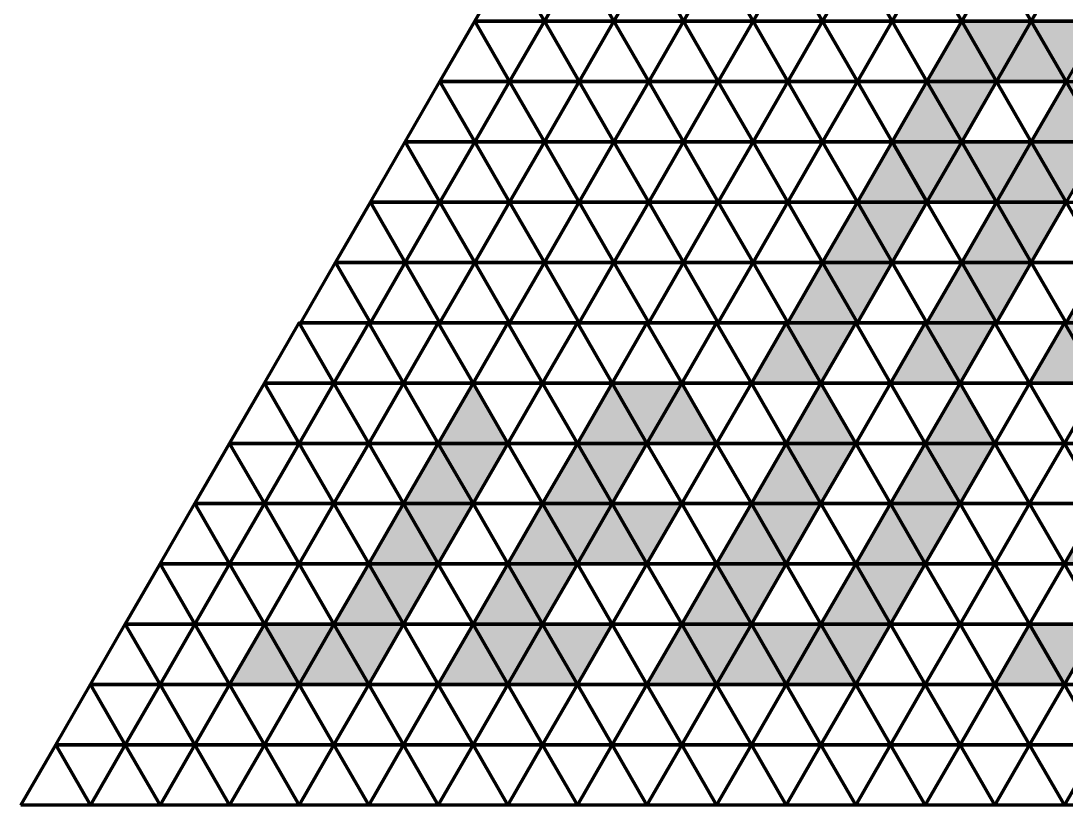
# Model space of a CAD drawing. Header units: inches. Extents: x 18 to 882, y -1167 to -33.
# Drawn here: x 17.8 to 290.2, y -1166.6 to -962.3 of the extents above; entities that cross this region are included whole.
import ezdxf

# ---------------------------------------------------------------- set-up
doc = ezdxf.new("R2010")
doc.units = ezdxf.units.IN
doc.header["$MEASUREMENT"] = 0
doc.layers.add('Layer 1', color=7, linetype='Continuous')

# ---------------------------------------------------------------- blocks, each defined once
blk = doc.blocks.new('block 3')
at = {"layer": 'Layer 1', "true_color": 0xa7a9ab}
h = blk.add_hatch(color=253, dxfattribs=at)
h.dxf.hatch_style = 2
h.paths.add_polyline_path([(253.83, -978.21), (262.9, -962.51), (271.97, -978.21)])
h = blk.add_hatch(color=253, dxfattribs=at)
h.dxf.hatch_style = 2
h.paths.add_polyline_path([(281.03, -962.5), (271.97, -978.2), (262.9, -962.5)])
h = blk.add_hatch(color=253, dxfattribs=at)
h.dxf.hatch_style = 2
h.paths.add_polyline_path([(272, -978.04), (281.06, -962.33), (290.13, -978.04)])
h = blk.add_hatch(color=253, dxfattribs=at)
h.dxf.hatch_style = 2
h.paths.add_polyline_path([(299.21, -962.33), (290.14, -978.04), (281.07, -962.33)])
h = blk.add_hatch(color=253, dxfattribs=at)
h.dxf.hatch_style = 2
h.paths.add_polyline_path([(290.22, -978.48), (299.29, -962.78), (308.36, -978.48)])
h = blk.add_hatch(color=253, dxfattribs=at)
h.dxf.hatch_style = 2
h.paths.add_polyline_path([(244.67, -993.91), (253.74, -978.21), (262.8, -993.91)])
h = blk.add_hatch(color=253, dxfattribs=at)
h.dxf.hatch_style = 2
h.paths.add_polyline_path([(271.87, -978.2), (262.8, -993.9), (253.74, -978.2)])
h = blk.add_hatch(color=253, dxfattribs=at)
h.dxf.hatch_style = 2
h.paths.add_polyline_path([(281.06, -993.83), (290.13, -978.12), (299.19, -993.83)])
h = blk.add_hatch(color=253, dxfattribs=at)
h.dxf.hatch_style = 2
h.paths.add_polyline_path([(308.26, -978.47), (299.19, -994.17), (290.13, -978.47)])
h = blk.add_hatch(color=253, dxfattribs=at)
h.dxf.hatch_style = 2
h.paths.add_polyline_path([(236.18, -1009.37), (245.25, -993.66), (254.31, -1009.37)])
h = blk.add_hatch(color=253, dxfattribs=at)
h.dxf.hatch_style = 2
h.paths.add_polyline_path([(263.03, -994.01), (253.96, -1009.71), (244.89, -994.01)])
h = blk.add_hatch(color=253, dxfattribs=at)
h.dxf.hatch_style = 2
h.paths.add_polyline_path([(253.85, -1009.64), (262.92, -993.94), (271.99, -1009.64)])
h = blk.add_hatch(color=253, dxfattribs=at)
h.dxf.hatch_style = 2
h.paths.add_polyline_path([(281.42, -993.94), (272.35, -1009.64), (263.28, -993.94)])
h = blk.add_hatch(color=253, dxfattribs=at)
h.dxf.hatch_style = 2
h.paths.add_polyline_path([(272.22, -1009.64), (281.29, -993.94), (290.35, -1009.64)])
h = blk.add_hatch(color=253, dxfattribs=at)
h.dxf.hatch_style = 2
h.paths.add_polyline_path([(299.07, -993.93), (290, -1009.63), (280.93, -993.93)])
h = blk.add_hatch(color=253, dxfattribs=at)
h.dxf.hatch_style = 2
h.paths.add_polyline_path([(227.02, -1025.07), (236.08, -1009.36), (245.15, -1025.07)])
h = blk.add_hatch(color=253, dxfattribs=at)
h.dxf.hatch_style = 2
h.paths.add_polyline_path([(254.22, -1009.35), (245.15, -1025.06), (236.08, -1009.35)])
h = blk.add_hatch(color=253, dxfattribs=at)
h.dxf.hatch_style = 2
h.paths.add_polyline_path([(263.06, -1025.34), (272.12, -1009.63), (281.19, -1025.34)])
h = blk.add_hatch(color=253, dxfattribs=at)
h.dxf.hatch_style = 2
h.paths.add_polyline_path([(290.26, -1009.62), (281.19, -1025.33), (272.12, -1009.62)])
h = blk.add_hatch(color=253, dxfattribs=at)
h.dxf.hatch_style = 2
h.paths.add_polyline_path([(217.47, -1040.86), (226.54, -1025.15), (235.6, -1040.86)])
h = blk.add_hatch(color=253, dxfattribs=at)
h.dxf.hatch_style = 2
h.paths.add_polyline_path([(244.68, -1025.15), (235.61, -1040.85), (226.55, -1025.15)])
h = blk.add_hatch(color=253, dxfattribs=at)
h.dxf.hatch_style = 2
h.paths.add_polyline_path([(253.87, -1041.13), (262.94, -1025.42), (272.01, -1041.13)])
h = blk.add_hatch(color=253, dxfattribs=at)
h.dxf.hatch_style = 2
h.paths.add_polyline_path([(281.07, -1025.42), (272, -1041.13), (262.94, -1025.42)])
h = blk.add_hatch(color=253, dxfattribs=at)
h.dxf.hatch_style = 2
h.paths.add_polyline_path([(290.02, -1041.04), (299.08, -1025.34), (308.15, -1041.04)])
h = blk.add_hatch(color=253, dxfattribs=at)
h.dxf.hatch_style = 2
h.paths.add_polyline_path([(208.19, -1056.52), (217.26, -1040.82), (226.32, -1056.52)])
h = blk.add_hatch(color=253, dxfattribs=at)
h.dxf.hatch_style = 2
h.paths.add_polyline_path([(235.4, -1040.82), (226.33, -1056.52), (217.27, -1040.82)])
h = blk.add_hatch(color=253, dxfattribs=at)
h.dxf.hatch_style = 2
h.paths.add_polyline_path([(244.59, -1056.8), (253.66, -1041.09), (262.73, -1056.8)])
h = blk.add_hatch(color=253, dxfattribs=at)
h.dxf.hatch_style = 2
h.paths.add_polyline_path([(271.79, -1041.09), (262.73, -1056.8), (253.66, -1041.09)])
h = blk.add_hatch(color=253, dxfattribs=at)
h.dxf.hatch_style = 2
h.paths.add_polyline_path([(280.74, -1056.71), (289.8, -1041.01), (298.87, -1056.71)])
h = blk.add_hatch(color=253, dxfattribs=at)
h.dxf.hatch_style = 2
h.paths.add_polyline_path([(307.94, -1041), (298.87, -1056.7), (289.8, -1041)])
h = blk.add_hatch(color=253, dxfattribs=at)
h.dxf.hatch_style = 2
h.paths.add_polyline_path([(126.49, -1072.38), (135.56, -1056.68), (144.62, -1072.38)])
h = blk.add_hatch(color=253, dxfattribs=at)
h.dxf.hatch_style = 2
h.paths.add_polyline_path([(162.87, -1072.38), (171.93, -1056.68), (181, -1072.38)])
h = blk.add_hatch(color=253, dxfattribs=at)
h.dxf.hatch_style = 2
h.paths.add_polyline_path([(190.07, -1056.67), (181, -1072.37), (171.93, -1056.67)])
h = blk.add_hatch(color=253, dxfattribs=at)
h.dxf.hatch_style = 2
h.paths.add_polyline_path([(181.24, -1072.38), (190.31, -1056.67), (199.38, -1072.38)])
h = blk.add_hatch(color=253, dxfattribs=at)
h.dxf.hatch_style = 2
h.paths.add_polyline_path([(217.17, -1072.37), (226.24, -1056.67), (235.31, -1072.37)])
h = blk.add_hatch(color=253, dxfattribs=at)
h.dxf.hatch_style = 2
h.paths.add_polyline_path([(253.43, -1072.37), (262.5, -1056.67), (271.57, -1072.37)])
h = blk.add_hatch(color=253, dxfattribs=at)
h.dxf.hatch_style = 2
h.paths.add_polyline_path([(117.68, -1088.08), (126.75, -1072.37), (135.81, -1088.08)])
h = blk.add_hatch(color=253, dxfattribs=at)
h.dxf.hatch_style = 2
h.paths.add_polyline_path([(144.88, -1072.37), (135.81, -1088.07), (126.75, -1072.37)])
h = blk.add_hatch(color=253, dxfattribs=at)
h.dxf.hatch_style = 2
h.paths.add_polyline_path([(153.8, -1088.09), (162.87, -1072.39), (171.93, -1088.09)])
h = blk.add_hatch(color=253, dxfattribs=at)
h.dxf.hatch_style = 2
h.paths.add_polyline_path([(181, -1072.02), (171.93, -1087.73), (162.87, -1072.02)])
h = blk.add_hatch(color=253, dxfattribs=at)
h.dxf.hatch_style = 2
h.paths.add_polyline_path([(208.11, -1088.08), (217.17, -1072.38), (226.24, -1088.08)])
h = blk.add_hatch(color=253, dxfattribs=at)
h.dxf.hatch_style = 2
h.paths.add_polyline_path([(235.31, -1072.37), (226.24, -1088.07), (217.17, -1072.37)])
h = blk.add_hatch(color=253, dxfattribs=at)
h.dxf.hatch_style = 2
h.paths.add_polyline_path([(244.36, -1088.08), (253.43, -1072.38), (262.5, -1088.08)])
h = blk.add_hatch(color=253, dxfattribs=at)
h.dxf.hatch_style = 2
h.paths.add_polyline_path([(271.57, -1072.37), (262.5, -1088.07), (253.43, -1072.37)])
h = blk.add_hatch(color=253, dxfattribs=at)
h.dxf.hatch_style = 2
h.paths.add_polyline_path([(108.26, -1103.78), (117.33, -1088.08), (126.39, -1103.78)])
h = blk.add_hatch(color=253, dxfattribs=at)
h.dxf.hatch_style = 2
h.paths.add_polyline_path([(135.81, -1088.07), (126.75, -1103.77), (117.68, -1088.07)])
h = blk.add_hatch(color=253, dxfattribs=at)
h.dxf.hatch_style = 2
h.paths.add_polyline_path([(144.73, -1103.81), (153.8, -1088.1), (162.87, -1103.81)])
h = blk.add_hatch(color=253, dxfattribs=at)
h.dxf.hatch_style = 2
h.paths.add_polyline_path([(171.93, -1088.09), (162.87, -1103.79), (153.8, -1088.09)])
h = blk.add_hatch(color=253, dxfattribs=at)
h.dxf.hatch_style = 2
h.paths.add_polyline_path([(162.87, -1103.8), (171.93, -1088.1), (181, -1103.8)])
h = blk.add_hatch(color=253, dxfattribs=at)
h.dxf.hatch_style = 2
h.paths.add_polyline_path([(190.07, -1088.09), (181, -1103.79), (171.93, -1088.09)])
h = blk.add_hatch(color=253, dxfattribs=at)
h.dxf.hatch_style = 2
h.paths.add_polyline_path([(199.04, -1103.8), (208.11, -1088.09), (217.17, -1103.8)])
h = blk.add_hatch(color=253, dxfattribs=at)
h.dxf.hatch_style = 2
h.paths.add_polyline_path([(226.24, -1088.08), (217.17, -1103.78), (208.11, -1088.08)])
h = blk.add_hatch(color=253, dxfattribs=at)
h.dxf.hatch_style = 2
h.paths.add_polyline_path([(235.3, -1103.8), (244.36, -1088.09), (253.43, -1103.8)])
h = blk.add_hatch(color=253, dxfattribs=at)
h.dxf.hatch_style = 2
h.paths.add_polyline_path([(262.5, -1088.08), (253.43, -1103.78), (244.36, -1088.08)])
h = blk.add_hatch(color=253, dxfattribs=at)
h.dxf.hatch_style = 2
h.paths.add_polyline_path([(289.72, -1103.82), (298.78, -1088.11), (307.85, -1103.82)])
h = blk.add_hatch(color=253, dxfattribs=at)
h.dxf.hatch_style = 2
h.paths.add_polyline_path([(99.29, -1119.49), (108.35, -1103.78), (117.42, -1119.49)])
h = blk.add_hatch(color=253, dxfattribs=at)
h.dxf.hatch_style = 2
h.paths.add_polyline_path([(126.49, -1103.77), (117.42, -1119.48), (108.35, -1103.77)])
h = blk.add_hatch(color=253, dxfattribs=at)
h.dxf.hatch_style = 2
h.paths.add_polyline_path([(135.67, -1119.5), (144.73, -1103.79), (153.8, -1119.5)])
h = blk.add_hatch(color=253, dxfattribs=at)
h.dxf.hatch_style = 2
h.paths.add_polyline_path([(162.87, -1103.78), (153.8, -1119.48), (144.73, -1103.78)])
h = blk.add_hatch(color=253, dxfattribs=at)
h.dxf.hatch_style = 2
h.paths.add_polyline_path([(189.97, -1119.49), (199.04, -1103.78), (208.11, -1119.49)])
h = blk.add_hatch(color=253, dxfattribs=at)
h.dxf.hatch_style = 2
h.paths.add_polyline_path([(217.17, -1103.77), (208.11, -1119.47), (199.04, -1103.77)])
h = blk.add_hatch(color=253, dxfattribs=at)
h.dxf.hatch_style = 2
h.paths.add_polyline_path([(226.23, -1119.49), (235.3, -1103.78), (244.36, -1119.49)])
h = blk.add_hatch(color=253, dxfattribs=at)
h.dxf.hatch_style = 2
h.paths.add_polyline_path([(253.43, -1103.77), (244.36, -1119.47), (235.3, -1103.77)])
h = blk.add_hatch(color=253, dxfattribs=at)
h.dxf.hatch_style = 2
h.paths.add_polyline_path([(72.09, -1135.2), (81.15, -1119.49), (90.22, -1135.2)])
h = blk.add_hatch(color=253, dxfattribs=at)
h.dxf.hatch_style = 2
h.paths.add_polyline_path([(99.29, -1119.48), (90.22, -1135.19), (81.15, -1119.48)])
h = blk.add_hatch(color=253, dxfattribs=at)
h.dxf.hatch_style = 2
h.paths.add_polyline_path([(90.48, -1135.19), (99.54, -1119.49), (108.61, -1135.19)])
h = blk.add_hatch(color=253, dxfattribs=at)
h.dxf.hatch_style = 2
h.paths.add_polyline_path([(117.68, -1119.48), (108.61, -1135.18), (99.54, -1119.48)])
h = blk.add_hatch(color=253, dxfattribs=at)
h.dxf.hatch_style = 2
h.paths.add_polyline_path([(126.84, -1135.19), (135.91, -1119.49), (144.98, -1135.19)])
h = blk.add_hatch(color=253, dxfattribs=at)
h.dxf.hatch_style = 2
h.paths.add_polyline_path([(153.69, -1119.48), (144.62, -1135.18), (135.56, -1119.48)])
h = blk.add_hatch(color=253, dxfattribs=at)
h.dxf.hatch_style = 2
h.paths.add_polyline_path([(144.73, -1135.2), (153.8, -1119.5), (162.87, -1135.2)])
h = blk.add_hatch(color=253, dxfattribs=at)
h.dxf.hatch_style = 2
h.paths.add_polyline_path([(171.93, -1119.49), (162.87, -1135.19), (153.8, -1119.49)])
h = blk.add_hatch(color=253, dxfattribs=at)
h.dxf.hatch_style = 2
h.paths.add_polyline_path([(181.15, -1135.18), (190.21, -1119.48), (199.28, -1135.18)])
h = blk.add_hatch(color=253, dxfattribs=at)
h.dxf.hatch_style = 2
h.paths.add_polyline_path([(207.99, -1119.47), (198.93, -1135.17), (189.86, -1119.47)])
h = blk.add_hatch(color=253, dxfattribs=at)
h.dxf.hatch_style = 2
h.paths.add_polyline_path([(199.39, -1135.19), (208.46, -1119.49), (217.53, -1135.19)])
h = blk.add_hatch(color=253, dxfattribs=at)
h.dxf.hatch_style = 2
h.paths.add_polyline_path([(226.24, -1119.47), (217.17, -1135.18), (208.11, -1119.47)])
h = blk.add_hatch(color=253, dxfattribs=at)
h.dxf.hatch_style = 2
h.paths.add_polyline_path([(217.41, -1135.18), (226.47, -1119.48), (235.54, -1135.18)])
h = blk.add_hatch(color=253, dxfattribs=at)
h.dxf.hatch_style = 2
h.paths.add_polyline_path([(244.25, -1119.47), (235.19, -1135.17), (226.12, -1119.47)])
h = blk.add_hatch(color=253, dxfattribs=at)
h.dxf.hatch_style = 2
h.paths.add_polyline_path([(271.67, -1135.21), (280.73, -1119.5), (289.8, -1135.21)])
h = blk.add_hatch(color=253, dxfattribs=at)
h.dxf.hatch_style = 2
h.paths.add_polyline_path([(298.51, -1119.49), (289.45, -1135.19), (280.38, -1119.49)])
at = {"layer": 'Layer 1', "lineweight": 0}
for points in [[(253.83, -978.21), (262.9, -962.51), (271.97, -978.21), (253.83, -978.21)], [(281.03, -962.5), (271.97, -978.2), (262.9, -962.5), (281.03, -962.5)], [(272, -978.04), (281.06, -962.33), (290.13, -978.04), (272, -978.04)], [(299.21, -962.33), (290.14, -978.04), (281.07, -962.33), (299.21, -962.33)], [(290.22, -978.48), (299.29, -962.78), (308.36, -978.48), (290.22, -978.48)], [(244.67, -993.91), (253.74, -978.21), (262.8, -993.91), (244.67, -993.91)], [(271.87, -978.2), (262.8, -993.9), (253.74, -978.2), (271.87, -978.2)], [(281.06, -993.83), (290.13, -978.12), (299.19, -993.83), (281.06, -993.83)], [(308.26, -978.47), (299.19, -994.17), (290.13, -978.47), (308.26, -978.47)], [(236.18, -1009.37), (245.25, -993.66), (254.31, -1009.37), (236.18, -1009.37)], [(263.03, -994.01), (253.96, -1009.71), (244.89, -994.01), (263.03, -994.01)], [(253.85, -1009.64), (262.92, -993.94), (271.99, -1009.64), (253.85, -1009.64)], [(281.42, -993.94), (272.35, -1009.64), (263.28, -993.94), (281.42, -993.94)], [(272.22, -1009.64), (281.29, -993.94), (290.35, -1009.64), (272.22, -1009.64)], [(299.07, -993.93), (290, -1009.63), (280.93, -993.93), (299.07, -993.93)], [(227.02, -1025.07), (236.08, -1009.36), (245.15, -1025.07), (227.02, -1025.07)], [(254.22, -1009.35), (245.15, -1025.06), (236.08, -1009.35), (254.22, -1009.35)], [(263.06, -1025.34), (272.12, -1009.63), (281.19, -1025.34), (263.06, -1025.34)], [(290.26, -1009.62), (281.19, -1025.33), (272.12, -1009.62), (290.26, -1009.62)], [(217.47, -1040.86), (226.54, -1025.15), (235.6, -1040.86), (217.47, -1040.86)], [(244.68, -1025.15), (235.61, -1040.85), (226.55, -1025.15), (244.68, -1025.15)], [(253.87, -1041.13), (262.94, -1025.42), (272.01, -1041.13), (253.87, -1041.13)], [(281.07, -1025.42), (272, -1041.13), (262.94, -1025.42), (281.07, -1025.42)], [(290.02, -1041.04), (299.08, -1025.34), (308.15, -1041.04), (290.02, -1041.04)], [(208.19, -1056.52), (217.26, -1040.82), (226.32, -1056.52), (208.19, -1056.52)], [(235.4, -1040.82), (226.33, -1056.52), (217.27, -1040.82), (235.4, -1040.82)], [(244.59, -1056.8), (253.66, -1041.09), (262.73, -1056.8), (244.59, -1056.8)], [(271.79, -1041.09), (262.73, -1056.8), (253.66, -1041.09), (271.79, -1041.09)], [(280.74, -1056.71), (289.8, -1041.01), (298.87, -1056.71), (280.74, -1056.71)], [(307.94, -1041), (298.87, -1056.7), (289.8, -1041), (307.94, -1041)], [(126.49, -1072.38), (135.56, -1056.68), (144.62, -1072.38), (126.49, -1072.38)], [(162.87, -1072.38), (171.93, -1056.68), (181, -1072.38), (162.87, -1072.38)], [(190.07, -1056.67), (181, -1072.37), (171.93, -1056.67), (190.07, -1056.67)], [(181.24, -1072.38), (190.31, -1056.67), (199.38, -1072.38), (181.24, -1072.38)], [(217.17, -1072.37), (226.24, -1056.67), (235.31, -1072.37), (217.17, -1072.37)], [(253.43, -1072.37), (262.5, -1056.67), (271.57, -1072.37), (253.43, -1072.37)], [(117.68, -1088.08), (126.75, -1072.37), (135.81, -1088.08), (117.68, -1088.08)], [(144.88, -1072.37), (135.81, -1088.07), (126.75, -1072.37), (144.88, -1072.37)], [(153.8, -1088.09), (162.87, -1072.39), (171.93, -1088.09), (153.8, -1088.09)], [(181, -1072.02), (171.93, -1087.73), (162.87, -1072.02), (181, -1072.02)], [(208.11, -1088.08), (217.17, -1072.38), (226.24, -1088.08), (208.11, -1088.08)], [(235.31, -1072.37), (226.24, -1088.07), (217.17, -1072.37), (235.31, -1072.37)], [(244.36, -1088.08), (253.43, -1072.38), (262.5, -1088.08), (244.36, -1088.08)], [(271.57, -1072.37), (262.5, -1088.07), (253.43, -1072.37), (271.57, -1072.37)], [(108.26, -1103.78), (117.33, -1088.08), (126.39, -1103.78), (108.26, -1103.78)], [(135.81, -1088.07), (126.75, -1103.77), (117.68, -1088.07), (135.81, -1088.07)], [(144.73, -1103.81), (153.8, -1088.1), (162.87, -1103.81), (144.73, -1103.81)], [(171.93, -1088.09), (162.87, -1103.79), (153.8, -1088.09), (171.93, -1088.09)], [(162.87, -1103.8), (171.93, -1088.1), (181, -1103.8), (162.87, -1103.8)], [(190.07, -1088.09), (181, -1103.79), (171.93, -1088.09), (190.07, -1088.09)], [(199.04, -1103.8), (208.11, -1088.09), (217.17, -1103.8), (199.04, -1103.8)], [(226.24, -1088.08), (217.17, -1103.78), (208.11, -1088.08), (226.24, -1088.08)], [(235.3, -1103.8), (244.36, -1088.09), (253.43, -1103.8), (235.3, -1103.8)], [(262.5, -1088.08), (253.43, -1103.78), (244.36, -1088.08), (262.5, -1088.08)], [(289.72, -1103.82), (298.78, -1088.11), (307.85, -1103.82), (289.72, -1103.82)], [(99.29, -1119.49), (108.35, -1103.78), (117.42, -1119.49), (99.29, -1119.49)], [(126.49, -1103.77), (117.42, -1119.48), (108.35, -1103.77), (126.49, -1103.77)], [(135.67, -1119.5), (144.73, -1103.79), (153.8, -1119.5), (135.67, -1119.5)], [(162.87, -1103.78), (153.8, -1119.48), (144.73, -1103.78), (162.87, -1103.78)], [(189.97, -1119.49), (199.04, -1103.78), (208.11, -1119.49), (189.97, -1119.49)], [(217.17, -1103.77), (208.11, -1119.47), (199.04, -1103.77), (217.17, -1103.77)], [(226.23, -1119.49), (235.3, -1103.78), (244.36, -1119.49), (226.23, -1119.49)], [(253.43, -1103.77), (244.36, -1119.47), (235.3, -1103.77), (253.43, -1103.77)], [(72.09, -1135.2), (81.15, -1119.49), (90.22, -1135.2), (72.09, -1135.2)], [(99.29, -1119.48), (90.22, -1135.19), (81.15, -1119.48), (99.29, -1119.48)], [(90.48, -1135.19), (99.54, -1119.49), (108.61, -1135.19), (90.48, -1135.19)], [(117.68, -1119.48), (108.61, -1135.18), (99.54, -1119.48), (117.68, -1119.48)], [(126.84, -1135.19), (135.91, -1119.49), (144.98, -1135.19), (126.84, -1135.19)], [(153.69, -1119.48), (144.62, -1135.18), (135.56, -1119.48), (153.69, -1119.48)], [(144.73, -1135.2), (153.8, -1119.5), (162.87, -1135.2), (144.73, -1135.2)], [(171.93, -1119.49), (162.87, -1135.19), (153.8, -1119.49), (171.93, -1119.49)], [(181.15, -1135.18), (190.21, -1119.48), (199.28, -1135.18), (181.15, -1135.18)], [(207.99, -1119.47), (198.93, -1135.17), (189.86, -1119.47), (207.99, -1119.47)], [(199.39, -1135.19), (208.46, -1119.49), (217.53, -1135.19), (199.39, -1135.19)], [(226.24, -1119.47), (217.17, -1135.18), (208.11, -1119.47), (226.24, -1119.47)], [(217.41, -1135.18), (226.47, -1119.48), (235.54, -1135.18), (217.41, -1135.18)], [(244.25, -1119.47), (235.19, -1135.17), (226.12, -1119.47), (244.25, -1119.47)], [(271.67, -1135.21), (280.73, -1119.5), (289.8, -1135.21), (271.67, -1135.21)], [(298.51, -1119.49), (289.45, -1135.19), (280.38, -1119.49), (298.51, -1119.49)]]:
    blk.add_lwpolyline(points, dxfattribs=at)
blk = doc.blocks.new('block 4')
at = {"layer": 'Layer 1', "color": 179, "lineweight": 70, "true_color": 0x231f20}
for points in [[(136.1, -962.43), (145.17, -946.73), (154.23, -962.43), (136.1, -962.43)], [(163.3, -946.73), (154.23, -962.43), (145.17, -946.73), (163.3, -946.73)], [(154.23, -962.43), (163.3, -946.73), (172.37, -962.43), (154.23, -962.43)], [(181.43, -946.73), (172.37, -962.43), (163.3, -946.73), (181.43, -946.73)], [(172.37, -962.43), (181.44, -946.73), (190.5, -962.43), (172.37, -962.43)], [(199.57, -946.73), (190.5, -962.43), (181.43, -946.73), (199.57, -946.73)], [(190.5, -962.43), (199.57, -946.73), (208.64, -962.43), (190.5, -962.43)], [(217.7, -946.73), (208.64, -962.43), (199.57, -946.73), (217.7, -946.73)], [(208.64, -962.43), (217.7, -946.73), (226.77, -962.43), (208.64, -962.43)], [(235.84, -946.73), (226.77, -962.43), (217.7, -946.73), (235.84, -946.73)], [(226.77, -962.43), (235.84, -946.73), (244.9, -962.43), (226.77, -962.43)], [(253.97, -946.73), (244.9, -962.43), (235.84, -946.73), (253.97, -946.73)], [(244.9, -962.43), (253.97, -946.73), (263.04, -962.43), (244.9, -962.43)], [(272.1, -946.73), (263.04, -962.43), (253.97, -946.73), (272.1, -946.73)], [(263.04, -962.43), (272.1, -946.73), (281.17, -962.43), (263.04, -962.43)], [(290.24, -946.73), (281.17, -962.43), (272.1, -946.73), (290.24, -946.73)], [(281.17, -962.43), (290.24, -946.73), (299.31, -962.43), (281.17, -962.43)], [(127.03, -978.14), (136.1, -962.43), (145.17, -978.14), (127.03, -978.14)], [(154.23, -962.43), (145.17, -978.14), (136.1, -962.43), (154.23, -962.43)], [(145.17, -978.14), (154.23, -962.43), (163.3, -978.14), (145.17, -978.14)], [(172.37, -962.43), (163.3, -978.14), (154.23, -962.43), (172.37, -962.43)], [(163.3, -978.14), (172.37, -962.43), (181.43, -978.14), (163.3, -978.14)], [(190.5, -962.43), (181.43, -978.14), (172.37, -962.43), (190.5, -962.43)], [(181.43, -978.14), (190.5, -962.43), (199.57, -978.14), (181.43, -978.14)], [(208.63, -962.43), (199.57, -978.14), (190.5, -962.43), (208.63, -962.43)], [(199.57, -978.14), (208.63, -962.43), (217.7, -978.14), (199.57, -978.14)], [(226.77, -962.43), (217.7, -978.14), (208.63, -962.43), (226.77, -962.43)], [(217.7, -978.14), (226.77, -962.43), (235.84, -978.14), (217.7, -978.14)], [(244.9, -962.43), (235.84, -978.14), (226.77, -962.43), (244.9, -962.43)], [(235.84, -978.14), (244.9, -962.43), (253.97, -978.14), (235.84, -978.14)], [(263.04, -962.43), (253.97, -978.14), (244.9, -962.43), (263.04, -962.43)], [(253.97, -978.14), (263.04, -962.43), (272.1, -978.14), (253.97, -978.14)], [(281.17, -962.43), (272.1, -978.14), (263.04, -962.43), (281.17, -962.43)], [(272.1, -978.14), (281.17, -962.43), (290.24, -978.14), (272.1, -978.14)], [(299.31, -962.43), (290.24, -978.14), (281.17, -962.43), (299.31, -962.43)], [(117.97, -993.84), (127.03, -978.14), (136.1, -993.84), (117.97, -993.84)], [(145.17, -978.14), (136.1, -993.84), (127.03, -978.14), (145.17, -978.14)], [(136.1, -993.84), (145.17, -978.14), (154.23, -993.84), (136.1, -993.84)], [(163.3, -978.14), (154.23, -993.84), (145.17, -978.14), (163.3, -978.14)], [(154.23, -993.84), (163.3, -978.14), (172.37, -993.84), (154.23, -993.84)], [(181.43, -978.14), (172.37, -993.84), (163.3, -978.14), (181.43, -978.14)], [(172.37, -993.84), (181.43, -978.14), (190.5, -993.84), (172.37, -993.84)], [(199.57, -978.14), (190.5, -993.84), (181.43, -978.14), (199.57, -978.14)], [(190.5, -993.84), (199.57, -978.14), (208.63, -993.84), (190.5, -993.84)], [(217.7, -978.14), (208.63, -993.84), (199.57, -978.14), (217.7, -978.14)], [(208.63, -993.84), (217.7, -978.14), (226.77, -993.84), (208.63, -993.84)], [(235.84, -978.14), (226.77, -993.84), (217.7, -978.14), (235.84, -978.14)], [(226.77, -993.84), (235.84, -978.14), (244.9, -993.84), (226.77, -993.84)], [(253.97, -978.14), (244.9, -993.84), (235.84, -978.14), (253.97, -978.14)], [(244.9, -993.84), (253.97, -978.14), (263.04, -993.84), (244.9, -993.84)], [(272.1, -978.14), (263.04, -993.84), (253.97, -978.14), (272.1, -978.14)], [(263.04, -993.84), (272.1, -978.14), (281.17, -993.84), (263.04, -993.84)], [(290.24, -978.14), (281.17, -993.84), (272.1, -978.14), (290.24, -978.14)], [(281.17, -993.84), (290.24, -978.14), (299.31, -993.84), (281.17, -993.84)], [(308.37, -978.14), (299.31, -993.84), (290.24, -978.14), (308.37, -978.14)], [(108.9, -1009.55), (117.97, -993.84), (127.03, -1009.55), (108.9, -1009.55)], [(136.1, -993.84), (127.03, -1009.55), (117.97, -993.84), (136.1, -993.84)], [(127.03, -1009.55), (136.1, -993.84), (145.17, -1009.55), (127.03, -1009.55)], [(154.23, -993.84), (145.17, -1009.55), (136.1, -993.84), (154.23, -993.84)], [(145.17, -1009.55), (154.23, -993.84), (163.3, -1009.55), (145.17, -1009.55)], [(172.37, -993.84), (163.3, -1009.55), (154.23, -993.84), (172.37, -993.84)], [(163.3, -1009.55), (172.37, -993.84), (181.43, -1009.55), (163.3, -1009.55)], [(190.5, -993.84), (181.43, -1009.55), (172.37, -993.84), (190.5, -993.84)], [(181.43, -1009.55), (190.5, -993.84), (199.57, -1009.55), (181.43, -1009.55)], [(208.63, -993.84), (199.57, -1009.55), (190.5, -993.84), (208.63, -993.84)], [(199.57, -1009.55), (208.63, -993.84), (217.7, -1009.55), (199.57, -1009.55)], [(226.77, -993.84), (217.7, -1009.55), (208.63, -993.84), (226.77, -993.84)], [(217.7, -1009.55), (226.77, -993.84), (235.84, -1009.55), (217.7, -1009.55)], [(244.9, -993.84), (235.84, -1009.55), (226.77, -993.84), (244.9, -993.84)], [(235.84, -1009.55), (244.9, -993.84), (253.97, -1009.55), (235.84, -1009.55)], [(263.04, -993.84), (253.97, -1009.55), (244.9, -993.84), (263.04, -993.84)], [(253.97, -1009.55), (263.04, -993.84), (272.1, -1009.55), (253.97, -1009.55)], [(281.17, -993.84), (272.1, -1009.55), (263.04, -993.84), (281.17, -993.84)], [(272.1, -1009.55), (281.17, -993.84), (290.24, -1009.55), (272.1, -1009.55)], [(299.31, -993.84), (290.24, -1009.55), (281.17, -993.84), (299.31, -993.84)], [(99.83, -1025.25), (108.9, -1009.55), (117.97, -1025.25), (99.83, -1025.25)], [(127.03, -1009.55), (117.97, -1025.25), (108.9, -1009.55), (127.03, -1009.55)], [(117.97, -1025.25), (127.03, -1009.55), (136.1, -1025.25), (117.97, -1025.25)], [(145.17, -1009.55), (136.1, -1025.25), (127.03, -1009.55), (145.17, -1009.55)], [(136.1, -1025.25), (145.17, -1009.55), (154.23, -1025.25), (136.1, -1025.25)], [(163.3, -1009.55), (154.23, -1025.25), (145.17, -1009.55), (163.3, -1009.55)], [(154.23, -1025.25), (163.3, -1009.55), (172.37, -1025.25), (154.23, -1025.25)], [(181.43, -1009.55), (172.37, -1025.25), (163.3, -1009.55), (181.43, -1009.55)], [(172.37, -1025.25), (181.43, -1009.55), (190.5, -1025.25), (172.37, -1025.25)], [(199.57, -1009.55), (190.5, -1025.25), (181.43, -1009.55), (199.57, -1009.55)], [(190.5, -1025.25), (199.57, -1009.55), (208.63, -1025.25), (190.5, -1025.25)], [(217.7, -1009.55), (208.63, -1025.25), (199.57, -1009.55), (217.7, -1009.55)], [(208.63, -1025.25), (217.7, -1009.55), (226.77, -1025.25), (208.63, -1025.25)], [(235.84, -1009.55), (226.77, -1025.25), (217.7, -1009.55), (235.84, -1009.55)], [(226.77, -1025.25), (235.84, -1009.55), (244.9, -1025.25), (226.77, -1025.25)], [(253.97, -1009.55), (244.9, -1025.25), (235.84, -1009.55), (253.97, -1009.55)], [(244.9, -1025.25), (253.97, -1009.55), (263.04, -1025.25), (244.9, -1025.25)], [(272.1, -1009.55), (263.04, -1025.25), (253.97, -1009.55), (272.1, -1009.55)], [(263.04, -1025.25), (272.1, -1009.55), (281.17, -1025.25), (263.04, -1025.25)], [(290.24, -1009.55), (281.17, -1025.25), (272.1, -1009.55), (290.24, -1009.55)], [(281.17, -1025.25), (290.24, -1009.55), (299.31, -1025.25), (281.17, -1025.25)], [(308.37, -1009.55), (299.31, -1025.25), (290.24, -1009.55), (308.37, -1009.55)], [(90.76, -1040.96), (99.83, -1025.25), (108.9, -1040.96), (90.76, -1040.96)], [(117.97, -1025.25), (108.9, -1040.96), (99.83, -1025.25), (117.97, -1025.25)], [(108.9, -1040.96), (117.97, -1025.25), (127.03, -1040.96), (108.9, -1040.96)], [(136.1, -1025.25), (127.03, -1040.96), (117.97, -1025.25), (136.1, -1025.25)], [(127.03, -1040.96), (136.1, -1025.25), (145.17, -1040.96), (127.03, -1040.96)], [(154.23, -1025.25), (145.17, -1040.96), (136.1, -1025.25), (154.23, -1025.25)], [(145.17, -1040.96), (154.23, -1025.25), (163.3, -1040.96), (145.17, -1040.96)], [(172.37, -1025.25), (163.3, -1040.96), (154.23, -1025.25), (172.37, -1025.25)], [(163.3, -1040.96), (172.37, -1025.25), (181.43, -1040.96), (163.3, -1040.96)], [(190.5, -1025.25), (181.43, -1040.96), (172.37, -1025.25), (190.5, -1025.25)], [(181.43, -1040.96), (190.5, -1025.25), (199.57, -1040.96), (181.43, -1040.96)], [(208.63, -1025.25), (199.57, -1040.96), (190.5, -1025.25), (208.63, -1025.25)], [(199.57, -1040.96), (208.63, -1025.25), (217.7, -1040.96), (199.57, -1040.96)], [(226.77, -1025.25), (217.7, -1040.96), (208.63, -1025.25), (226.77, -1025.25)], [(217.7, -1040.96), (226.77, -1025.25), (235.84, -1040.96), (217.7, -1040.96)], [(244.9, -1025.25), (235.84, -1040.96), (226.77, -1025.25), (244.9, -1025.25)], [(235.84, -1040.96), (244.9, -1025.25), (253.97, -1040.96), (235.84, -1040.96)], [(263.04, -1025.25), (253.97, -1040.96), (244.9, -1025.25), (263.04, -1025.25)], [(253.97, -1040.96), (263.04, -1025.25), (272.1, -1040.96), (253.97, -1040.96)], [(281.17, -1025.25), (272.1, -1040.96), (263.04, -1025.25), (281.17, -1025.25)], [(272.1, -1040.96), (281.17, -1025.25), (290.24, -1040.96), (272.1, -1040.96)], [(299.31, -1025.25), (290.24, -1040.96), (281.17, -1025.25), (299.31, -1025.25)], [(290.24, -1040.96), (299.31, -1025.25), (308.37, -1040.96), (290.24, -1040.96)], [(81.25, -1056.66), (90.32, -1040.96), (99.38, -1056.66), (81.25, -1056.66)], [(108.45, -1040.96), (99.38, -1056.66), (90.32, -1040.96), (108.45, -1040.96)], [(99.38, -1056.66), (108.45, -1040.96), (117.52, -1056.66), (99.38, -1056.66)], [(126.59, -1040.96), (117.52, -1056.66), (108.45, -1040.96), (126.59, -1040.96)], [(117.52, -1056.66), (126.59, -1040.96), (135.65, -1056.66), (117.52, -1056.66)], [(144.72, -1040.96), (135.65, -1056.66), (126.59, -1040.96), (144.72, -1040.96)], [(135.65, -1056.66), (144.72, -1040.96), (153.79, -1056.66), (135.65, -1056.66)], [(162.85, -1040.96), (153.79, -1056.66), (144.72, -1040.96), (162.85, -1040.96)], [(153.79, -1056.66), (162.85, -1040.96), (171.92, -1056.66), (153.79, -1056.66)], [(180.99, -1040.96), (171.92, -1056.66), (162.85, -1040.96), (180.99, -1040.96)], [(171.92, -1056.66), (180.99, -1040.96), (190.05, -1056.66), (171.92, -1056.66)], [(199.12, -1040.96), (190.05, -1056.66), (180.99, -1040.96), (199.12, -1040.96)], [(190.05, -1056.66), (199.12, -1040.96), (208.19, -1056.66), (190.05, -1056.66)], [(217.26, -1040.96), (208.19, -1056.66), (199.12, -1040.96), (217.26, -1040.96)], [(208.19, -1056.66), (217.25, -1040.96), (226.32, -1056.66), (208.19, -1056.66)], [(235.39, -1040.96), (226.32, -1056.66), (217.26, -1040.96), (235.39, -1040.96)], [(226.32, -1056.66), (235.39, -1040.96), (244.46, -1056.66), (226.32, -1056.66)], [(253.52, -1040.96), (244.46, -1056.66), (235.39, -1040.96), (253.52, -1040.96)], [(244.46, -1056.66), (253.52, -1040.96), (262.59, -1056.66), (244.46, -1056.66)], [(271.66, -1040.96), (262.59, -1056.66), (253.52, -1040.96), (271.66, -1040.96)], [(262.59, -1056.66), (271.66, -1040.96), (280.72, -1056.66), (262.59, -1056.66)], [(289.79, -1040.96), (280.72, -1056.66), (271.66, -1040.96), (289.79, -1040.96)], [(280.72, -1056.66), (289.79, -1040.96), (298.86, -1056.66), (280.72, -1056.66)], [(307.93, -1040.96), (298.86, -1056.66), (289.79, -1040.96), (307.93, -1040.96)], [(72.18, -1072.36), (81.25, -1056.66), (90.32, -1072.36), (72.18, -1072.36)], [(99.38, -1056.66), (90.32, -1072.36), (81.25, -1056.66), (99.38, -1056.66)], [(90.32, -1072.36), (99.38, -1056.66), (108.45, -1072.36), (90.32, -1072.36)], [(117.52, -1056.66), (108.45, -1072.36), (99.38, -1056.66), (117.52, -1056.66)], [(108.45, -1072.36), (117.52, -1056.66), (126.59, -1072.36), (108.45, -1072.36)], [(135.65, -1056.66), (126.59, -1072.36), (117.52, -1056.66), (135.65, -1056.66)], [(126.59, -1072.36), (135.65, -1056.66), (144.72, -1072.36), (126.59, -1072.36)], [(153.79, -1056.66), (144.72, -1072.36), (135.65, -1056.66), (153.79, -1056.66)], [(144.72, -1072.36), (153.79, -1056.66), (162.85, -1072.36), (144.72, -1072.36)], [(171.92, -1056.66), (162.85, -1072.36), (153.79, -1056.66), (171.92, -1056.66)], [(162.85, -1072.36), (171.92, -1056.66), (180.99, -1072.36), (162.85, -1072.36)], [(190.05, -1056.66), (180.99, -1072.36), (171.92, -1056.66), (190.05, -1056.66)], [(180.99, -1072.36), (190.05, -1056.66), (199.12, -1072.36), (180.99, -1072.36)], [(208.19, -1056.66), (199.12, -1072.36), (190.05, -1056.66), (208.19, -1056.66)], [(199.12, -1072.36), (208.19, -1056.66), (217.26, -1072.36), (199.12, -1072.36)], [(226.32, -1056.66), (217.26, -1072.36), (208.19, -1056.66), (226.32, -1056.66)], [(217.26, -1072.36), (226.32, -1056.66), (235.39, -1072.36), (217.26, -1072.36)], [(244.46, -1056.66), (235.39, -1072.36), (226.32, -1056.66), (244.46, -1056.66)], [(235.39, -1072.36), (244.46, -1056.66), (253.52, -1072.36), (235.39, -1072.36)], [(262.59, -1056.66), (253.52, -1072.36), (244.46, -1056.66), (262.59, -1056.66)], [(253.52, -1072.36), (262.59, -1056.66), (271.66, -1072.36), (253.52, -1072.36)], [(280.72, -1056.66), (271.66, -1072.36), (262.59, -1056.66), (280.72, -1056.66)], [(271.66, -1072.36), (280.72, -1056.66), (289.79, -1072.36), (271.66, -1072.36)], [(298.86, -1056.66), (289.79, -1072.36), (280.72, -1056.66), (298.86, -1056.66)], [(289.79, -1072.36), (298.86, -1056.66), (307.93, -1072.36), (289.79, -1072.36)], [(63.12, -1088.07), (72.18, -1072.36), (81.25, -1088.07), (63.12, -1088.07)], [(90.32, -1072.36), (81.25, -1088.07), (72.18, -1072.36), (90.32, -1072.36)], [(81.25, -1088.07), (90.32, -1072.36), (99.38, -1088.07), (81.25, -1088.07)], [(108.45, -1072.36), (99.38, -1088.07), (90.32, -1072.36), (108.45, -1072.36)], [(99.38, -1088.07), (108.45, -1072.36), (117.52, -1088.07), (99.38, -1088.07)], [(126.59, -1072.36), (117.52, -1088.07), (108.45, -1072.36), (126.59, -1072.36)], [(117.52, -1088.07), (126.59, -1072.36), (135.65, -1088.07), (117.52, -1088.07)], [(144.72, -1072.36), (135.65, -1088.07), (126.59, -1072.36), (144.72, -1072.36)], [(135.65, -1088.07), (144.72, -1072.36), (153.79, -1088.07), (135.65, -1088.07)], [(162.85, -1072.36), (153.79, -1088.07), (144.72, -1072.36), (162.85, -1072.36)], [(153.79, -1088.07), (162.85, -1072.36), (171.92, -1088.07), (153.79, -1088.07)], [(180.99, -1072.36), (171.92, -1088.07), (162.85, -1072.36), (180.99, -1072.36)], [(171.92, -1088.07), (180.99, -1072.36), (190.05, -1088.07), (171.92, -1088.07)], [(199.12, -1072.36), (190.05, -1088.07), (180.99, -1072.36), (199.12, -1072.36)], [(190.05, -1088.07), (199.12, -1072.36), (208.19, -1088.07), (190.05, -1088.07)], [(217.26, -1072.36), (208.19, -1088.07), (199.12, -1072.36), (217.26, -1072.36)], [(208.19, -1088.07), (217.26, -1072.36), (226.32, -1088.07), (208.19, -1088.07)], [(235.39, -1072.36), (226.32, -1088.07), (217.26, -1072.36), (235.39, -1072.36)], [(226.32, -1088.07), (235.39, -1072.36), (244.46, -1088.07), (226.32, -1088.07)], [(253.52, -1072.36), (244.46, -1088.07), (235.39, -1072.36), (253.52, -1072.36)], [(244.46, -1088.07), (253.52, -1072.36), (262.59, -1088.07), (244.46, -1088.07)], [(271.66, -1072.36), (262.59, -1088.07), (253.52, -1072.36), (271.66, -1072.36)], [(262.59, -1088.07), (271.66, -1072.36), (280.72, -1088.07), (262.59, -1088.07)], [(289.79, -1072.36), (280.72, -1088.07), (271.66, -1072.36), (289.79, -1072.36)], [(280.72, -1088.07), (289.79, -1072.36), (298.86, -1088.07), (280.72, -1088.07)], [(307.93, -1072.36), (298.86, -1088.07), (289.79, -1072.36), (307.93, -1072.36)], [(54.05, -1103.77), (63.12, -1088.07), (72.18, -1103.77), (54.05, -1103.77)], [(81.25, -1088.07), (72.18, -1103.77), (63.12, -1088.07), (81.25, -1088.07)], [(72.18, -1103.77), (81.25, -1088.07), (90.32, -1103.77), (72.18, -1103.77)], [(99.38, -1088.07), (90.32, -1103.77), (81.25, -1088.07), (99.38, -1088.07)], [(90.32, -1103.77), (99.38, -1088.07), (108.45, -1103.77), (90.32, -1103.77)], [(117.52, -1088.07), (108.45, -1103.77), (99.38, -1088.07), (117.52, -1088.07)], [(108.45, -1103.77), (117.52, -1088.07), (126.59, -1103.77), (108.45, -1103.77)], [(135.65, -1088.07), (126.59, -1103.77), (117.52, -1088.07), (135.65, -1088.07)], [(126.59, -1103.77), (135.65, -1088.07), (144.72, -1103.77), (126.59, -1103.77)], [(153.79, -1088.07), (144.72, -1103.77), (135.65, -1088.07), (153.79, -1088.07)], [(144.72, -1103.77), (153.79, -1088.07), (162.85, -1103.77), (144.72, -1103.77)], [(171.92, -1088.07), (162.85, -1103.77), (153.79, -1088.07), (171.92, -1088.07)], [(162.85, -1103.77), (171.92, -1088.07), (180.99, -1103.77), (162.85, -1103.77)], [(190.05, -1088.07), (180.99, -1103.77), (171.92, -1088.07), (190.05, -1088.07)], [(180.99, -1103.77), (190.05, -1088.07), (199.12, -1103.77), (180.99, -1103.77)], [(208.19, -1088.07), (199.12, -1103.77), (190.05, -1088.07), (208.19, -1088.07)], [(199.12, -1103.77), (208.19, -1088.07), (217.26, -1103.77), (199.12, -1103.77)], [(226.32, -1088.07), (217.26, -1103.77), (208.19, -1088.07), (226.32, -1088.07)], [(217.26, -1103.77), (226.32, -1088.07), (235.39, -1103.77), (217.26, -1103.77)], [(244.46, -1088.07), (235.39, -1103.77), (226.32, -1088.07), (244.46, -1088.07)], [(235.39, -1103.77), (244.46, -1088.07), (253.52, -1103.77), (235.39, -1103.77)], [(262.59, -1088.07), (253.52, -1103.77), (244.46, -1088.07), (262.59, -1088.07)], [(253.52, -1103.77), (262.59, -1088.07), (271.66, -1103.77), (253.52, -1103.77)], [(280.72, -1088.07), (271.66, -1103.77), (262.59, -1088.07), (280.72, -1088.07)], [(271.66, -1103.77), (280.72, -1088.07), (289.79, -1103.77), (271.66, -1103.77)], [(298.86, -1088.07), (289.79, -1103.77), (280.72, -1088.07), (298.86, -1088.07)], [(289.79, -1103.77), (298.86, -1088.07), (307.93, -1103.77), (289.79, -1103.77)], [(44.98, -1119.48), (54.05, -1103.77), (63.12, -1119.48), (44.98, -1119.48)], [(72.18, -1103.77), (63.12, -1119.48), (54.05, -1103.77), (72.18, -1103.77)], [(63.12, -1119.48), (72.18, -1103.77), (81.25, -1119.48), (63.12, -1119.48)], [(90.32, -1103.77), (81.25, -1119.48), (72.18, -1103.77), (90.32, -1103.77)], [(81.25, -1119.48), (90.32, -1103.77), (99.38, -1119.48), (81.25, -1119.48)], [(108.45, -1103.77), (99.38, -1119.48), (90.32, -1103.77), (108.45, -1103.77)], [(99.38, -1119.48), (108.45, -1103.77), (117.52, -1119.48), (99.38, -1119.48)], [(126.59, -1103.77), (117.52, -1119.48), (108.45, -1103.77), (126.59, -1103.77)], [(117.52, -1119.48), (126.59, -1103.77), (135.65, -1119.48), (117.52, -1119.48)], [(144.72, -1103.77), (135.65, -1119.48), (126.58, -1103.77), (144.72, -1103.77)], [(135.65, -1119.48), (144.72, -1103.77), (153.79, -1119.48), (135.65, -1119.48)], [(162.85, -1103.77), (153.79, -1119.48), (144.72, -1103.77), (162.85, -1103.77)], [(153.79, -1119.48), (162.85, -1103.77), (171.92, -1119.48), (153.79, -1119.48)], [(180.99, -1103.77), (171.92, -1119.48), (162.85, -1103.77), (180.99, -1103.77)], [(171.92, -1119.48), (180.99, -1103.77), (190.05, -1119.48), (171.92, -1119.48)], [(199.12, -1103.77), (190.05, -1119.48), (180.99, -1103.77), (199.12, -1103.77)], [(190.05, -1119.48), (199.12, -1103.77), (208.19, -1119.48), (190.05, -1119.48)], [(217.26, -1103.77), (208.19, -1119.48), (199.12, -1103.77), (217.26, -1103.77)], [(208.19, -1119.48), (217.26, -1103.77), (226.32, -1119.48), (208.19, -1119.48)], [(235.39, -1103.77), (226.32, -1119.48), (217.26, -1103.77), (235.39, -1103.77)], [(226.32, -1119.48), (235.39, -1103.77), (244.46, -1119.48), (226.32, -1119.48)], [(253.52, -1103.77), (244.46, -1119.48), (235.39, -1103.77), (253.52, -1103.77)], [(244.46, -1119.48), (253.52, -1103.77), (262.59, -1119.48), (244.46, -1119.48)], [(271.66, -1103.77), (262.59, -1119.48), (253.52, -1103.77), (271.66, -1103.77)], [(262.59, -1119.48), (271.66, -1103.77), (280.72, -1119.48), (262.59, -1119.48)], [(289.79, -1103.77), (280.72, -1119.48), (271.66, -1103.77), (289.79, -1103.77)], [(280.72, -1119.48), (289.79, -1103.77), (298.86, -1119.48), (280.72, -1119.48)], [(307.92, -1103.77), (298.86, -1119.48), (289.79, -1103.77), (307.92, -1103.77)], [(35.92, -1135.18), (44.98, -1119.48), (54.05, -1135.18), (35.92, -1135.18)], [(63.12, -1119.48), (54.05, -1135.18), (44.98, -1119.48), (63.12, -1119.48)], [(54.05, -1135.18), (63.12, -1119.48), (72.18, -1135.18), (54.05, -1135.18)], [(81.25, -1119.48), (72.18, -1135.18), (63.12, -1119.48), (81.25, -1119.48)], [(72.18, -1135.18), (81.25, -1119.48), (90.32, -1135.18), (72.18, -1135.18)], [(99.38, -1119.48), (90.32, -1135.18), (81.25, -1119.48), (99.38, -1119.48)], [(90.32, -1135.18), (99.38, -1119.48), (108.45, -1135.18), (90.32, -1135.18)], [(117.52, -1119.48), (108.45, -1135.18), (99.38, -1119.48), (117.52, -1119.48)], [(108.45, -1135.18), (117.52, -1119.48), (126.59, -1135.18), (108.45, -1135.18)], [(135.65, -1119.48), (126.59, -1135.18), (117.52, -1119.48), (135.65, -1119.48)], [(126.59, -1135.18), (135.65, -1119.48), (144.72, -1135.18), (126.59, -1135.18)], [(153.79, -1119.48), (144.72, -1135.18), (135.65, -1119.48), (153.79, -1119.48)], [(144.72, -1135.18), (153.79, -1119.48), (162.85, -1135.18), (144.72, -1135.18)], [(171.92, -1119.48), (162.85, -1135.18), (153.79, -1119.48), (171.92, -1119.48)], [(162.85, -1135.18), (171.92, -1119.48), (180.99, -1135.18), (162.85, -1135.18)], [(190.05, -1119.48), (180.99, -1135.18), (171.92, -1119.48), (190.05, -1119.48)], [(180.99, -1135.18), (190.05, -1119.48), (199.12, -1135.18), (180.99, -1135.18)], [(208.19, -1119.48), (199.12, -1135.18), (190.05, -1119.48), (208.19, -1119.48)], [(199.12, -1135.18), (208.19, -1119.48), (217.26, -1135.18), (199.12, -1135.18)], [(226.32, -1119.48), (217.26, -1135.18), (208.19, -1119.48), (226.32, -1119.48)], [(217.26, -1135.18), (226.32, -1119.48), (235.39, -1135.18), (217.26, -1135.18)], [(244.46, -1119.48), (235.39, -1135.18), (226.32, -1119.48), (244.46, -1119.48)], [(235.39, -1135.18), (244.46, -1119.48), (253.52, -1135.18), (235.39, -1135.18)], [(262.59, -1119.48), (253.52, -1135.18), (244.46, -1119.48), (262.59, -1119.48)], [(253.52, -1135.18), (262.59, -1119.48), (271.66, -1135.18), (253.52, -1135.18)], [(280.72, -1119.48), (271.66, -1135.18), (262.59, -1119.48), (280.72, -1119.48)], [(271.66, -1135.18), (280.72, -1119.48), (289.79, -1135.18), (271.66, -1135.18)], [(298.86, -1119.48), (289.79, -1135.18), (280.72, -1119.48), (298.86, -1119.48)], [(289.79, -1135.18), (298.86, -1119.48), (307.93, -1135.18), (289.79, -1135.18)], [(26.85, -1150.89), (35.92, -1135.18), (44.98, -1150.89), (26.85, -1150.89)], [(54.05, -1135.18), (44.98, -1150.89), (35.92, -1135.18), (54.05, -1135.18)], [(44.98, -1150.89), (54.05, -1135.18), (63.12, -1150.89), (44.98, -1150.89)], [(72.18, -1135.18), (63.12, -1150.89), (54.05, -1135.18), (72.18, -1135.18)], [(63.12, -1150.89), (72.18, -1135.18), (81.25, -1150.89), (63.12, -1150.89)], [(90.32, -1135.18), (81.25, -1150.89), (72.18, -1135.18), (90.32, -1135.18)], [(81.25, -1150.89), (90.32, -1135.18), (99.38, -1150.89), (81.25, -1150.89)], [(108.45, -1135.18), (99.38, -1150.89), (90.32, -1135.18), (108.45, -1135.18)], [(99.38, -1150.89), (108.45, -1135.18), (117.52, -1150.89), (99.38, -1150.89)], [(126.59, -1135.18), (117.52, -1150.89), (108.45, -1135.18), (126.59, -1135.18)], [(117.52, -1150.89), (126.59, -1135.18), (135.65, -1150.89), (117.52, -1150.89)], [(144.72, -1135.18), (135.65, -1150.89), (126.59, -1135.18), (144.72, -1135.18)], [(135.65, -1150.89), (144.72, -1135.18), (153.79, -1150.89), (135.65, -1150.89)], [(162.85, -1135.18), (153.79, -1150.89), (144.72, -1135.18), (162.85, -1135.18)], [(153.79, -1150.89), (162.85, -1135.18), (171.92, -1150.89), (153.79, -1150.89)], [(180.99, -1135.18), (171.92, -1150.89), (162.85, -1135.18), (180.99, -1135.18)], [(171.92, -1150.89), (180.99, -1135.18), (190.05, -1150.89), (171.92, -1150.89)], [(199.12, -1135.18), (190.05, -1150.89), (180.99, -1135.18), (199.12, -1135.18)], [(190.05, -1150.89), (199.12, -1135.18), (208.19, -1150.89), (190.05, -1150.89)], [(217.26, -1135.18), (208.19, -1150.89), (199.12, -1135.18), (217.26, -1135.18)], [(208.19, -1150.89), (217.26, -1135.18), (226.32, -1150.89), (208.19, -1150.89)], [(235.39, -1135.18), (226.32, -1150.89), (217.26, -1135.18), (235.39, -1135.18)], [(226.32, -1150.89), (235.39, -1135.18), (244.46, -1150.89), (226.32, -1150.89)], [(253.52, -1135.18), (244.46, -1150.89), (235.39, -1135.18), (253.52, -1135.18)], [(244.46, -1150.89), (253.52, -1135.18), (262.59, -1150.89), (244.46, -1150.89)], [(271.66, -1135.18), (262.59, -1150.89), (253.52, -1135.18), (271.66, -1135.18)], [(262.59, -1150.89), (271.66, -1135.18), (280.72, -1150.89), (262.59, -1150.89)], [(289.79, -1135.18), (280.72, -1150.89), (271.66, -1135.18), (289.79, -1135.18)], [(280.72, -1150.89), (289.79, -1135.18), (298.86, -1150.89), (280.72, -1150.89)], [(307.93, -1135.18), (298.86, -1150.89), (289.79, -1135.18), (307.93, -1135.18)], [(17.78, -1166.59), (26.85, -1150.89), (35.92, -1166.59), (17.78, -1166.59)], [(44.98, -1150.89), (35.92, -1166.59), (26.85, -1150.89), (44.98, -1150.89)], [(35.92, -1166.59), (44.98, -1150.89), (54.05, -1166.59), (35.92, -1166.59)], [(63.12, -1150.89), (54.05, -1166.59), (44.98, -1150.89), (63.12, -1150.89)], [(54.05, -1166.59), (63.12, -1150.89), (72.18, -1166.59), (54.05, -1166.59)], [(81.25, -1150.89), (72.18, -1166.59), (63.12, -1150.89), (81.25, -1150.89)], [(72.18, -1166.59), (81.25, -1150.89), (90.32, -1166.59), (72.18, -1166.59)], [(99.38, -1150.89), (90.32, -1166.59), (81.25, -1150.89), (99.38, -1150.89)], [(90.32, -1166.59), (99.38, -1150.89), (108.45, -1166.59), (90.32, -1166.59)], [(117.52, -1150.89), (108.45, -1166.59), (99.38, -1150.89), (117.52, -1150.89)], [(108.45, -1166.59), (117.52, -1150.89), (126.59, -1166.59), (108.45, -1166.59)], [(135.65, -1150.89), (126.58, -1166.59), (117.52, -1150.89), (135.65, -1150.89)], [(126.59, -1166.59), (135.65, -1150.89), (144.72, -1166.59), (126.59, -1166.59)], [(153.79, -1150.89), (144.72, -1166.59), (135.65, -1150.89), (153.79, -1150.89)], [(144.72, -1166.59), (153.79, -1150.89), (162.85, -1166.59), (144.72, -1166.59)], [(171.92, -1150.89), (162.85, -1166.59), (153.79, -1150.89), (171.92, -1150.89)], [(162.85, -1166.59), (171.92, -1150.89), (180.99, -1166.59), (162.85, -1166.59)], [(190.05, -1150.89), (180.99, -1166.59), (171.92, -1150.89), (190.05, -1150.89)], [(180.99, -1166.59), (190.05, -1150.89), (199.12, -1166.59), (180.99, -1166.59)], [(208.19, -1150.89), (199.12, -1166.59), (190.05, -1150.89), (208.19, -1150.89)], [(199.12, -1166.59), (208.19, -1150.89), (217.26, -1166.59), (199.12, -1166.59)], [(226.32, -1150.89), (217.26, -1166.59), (208.19, -1150.89), (226.32, -1150.89)], [(217.26, -1166.59), (226.32, -1150.89), (235.39, -1166.59), (217.26, -1166.59)], [(244.46, -1150.89), (235.39, -1166.59), (226.32, -1150.89), (244.46, -1150.89)], [(235.39, -1166.59), (244.46, -1150.89), (253.52, -1166.59), (235.39, -1166.59)], [(262.59, -1150.89), (253.52, -1166.59), (244.46, -1150.89), (262.59, -1150.89)], [(253.52, -1166.59), (262.59, -1150.89), (271.66, -1166.59), (253.52, -1166.59)], [(280.72, -1150.89), (271.66, -1166.59), (262.59, -1150.89), (280.72, -1150.89)], [(271.66, -1166.59), (280.72, -1150.89), (289.79, -1166.59), (271.66, -1166.59)], [(298.86, -1150.89), (289.79, -1166.59), (280.72, -1150.89), (298.86, -1150.89)], [(289.79, -1166.59), (298.86, -1150.89), (307.93, -1166.59), (289.79, -1166.59)]]:
    blk.add_lwpolyline(points, dxfattribs=at)
blk = doc.blocks.new('block 2')
at = {"layer": 'Layer 1'}
for name in ['block 4', 'block 3']:
    blk.add_blockref(name, (0, 0), dxfattribs=at)

msp = doc.modelspace()

# ---------------------------------------------------------------- block references
at = {"layer": 'Layer 1'}
msp.add_blockref('block 2', (0, 0), dxfattribs=at)

doc.saveas('drawing.dxf')
